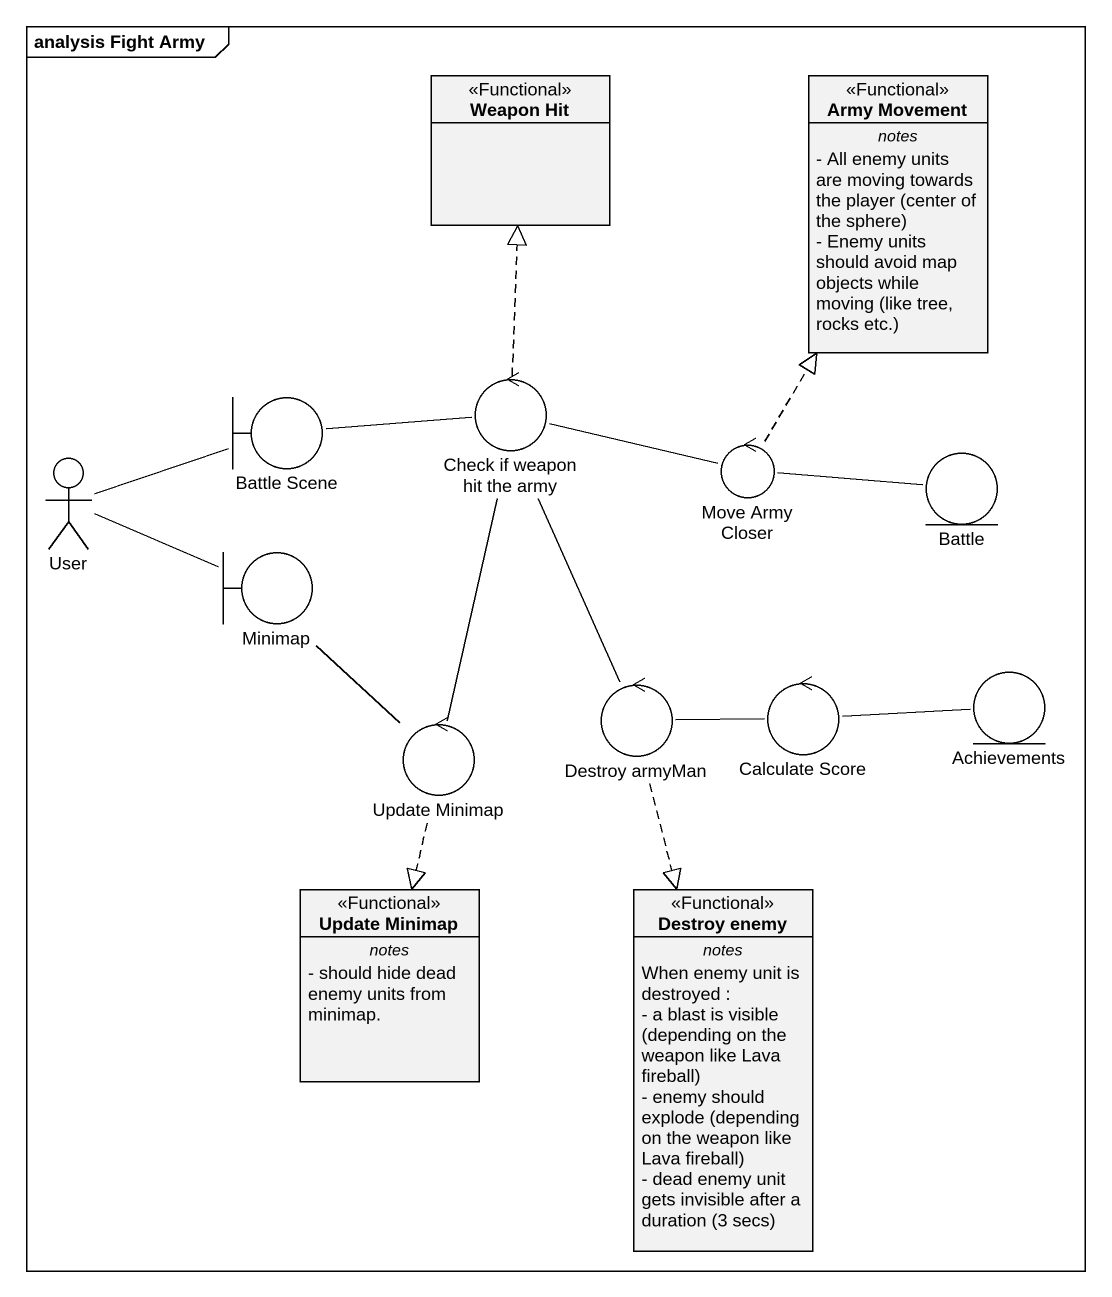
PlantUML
@startuml
mainframe analysis Fight Army
allowmixing
hide circle
hide empty members
skinparam classAttributeIconSize 0
class "Weapon Hit" as Weapon_Hit <<Functional>>
class "Army Movement" as Army_Movement <<Functional>> {
  -- notes --
  {field} - All enemy units are moving towards the player (center of the sphere)
  {field} - Enemy units should avoid map objects while moving (like tree, rocks etc.)
}
boundary "Battle Scene" as Battle_Scene
control "Check if weapon hit the army" as Check_if_weapon_hit_the_army
actor User
control "Move Army Closer" as Move_Army_Closer
entity Battle
boundary Minimap
control "Destroy armyMan" as Destroy_armyMan
control "Calculate Score" as Calculate_Score
entity Achievements
control "Update Minimap" as Update_Minimap
class "Update Minimap" as Update_Minimap_2 <<Functional>> {
  -- notes --
  - should hide dead enemy units from minimap.
}
class "Destroy enemy" as Destroy_enemy <<Functional>> {
  -- notes --
  When enemy unit is destroyed :
  {field} - a blast is visible (depending on the weapon like Lava fireball)
  {field} - enemy should explode (depending on the weapon like Lava fireball)
  {field} - dead enemy unit gets invisible after a duration (3 secs)
}
Battle_Scene -right- Check_if_weapon_hit_the_army
Check_if_weapon_hit_the_army .up.|> Weapon_Hit
Check_if_weapon_hit_the_army -right- Move_Army_Closer
Check_if_weapon_hit_the_army -- Destroy_armyMan
Check_if_weapon_hit_the_army -- Update_Minimap
User -right- Battle_Scene
User -right- Minimap
Move_Army_Closer .up.|> Army_Movement
Move_Army_Closer -right- Battle
Minimap -- Update_Minimap
Destroy_armyMan -right- Calculate_Score
Destroy_armyMan ..|> Destroy_enemy
Calculate_Score -right- Achievements
Update_Minimap ..|> Update_Minimap_2
@enduml
